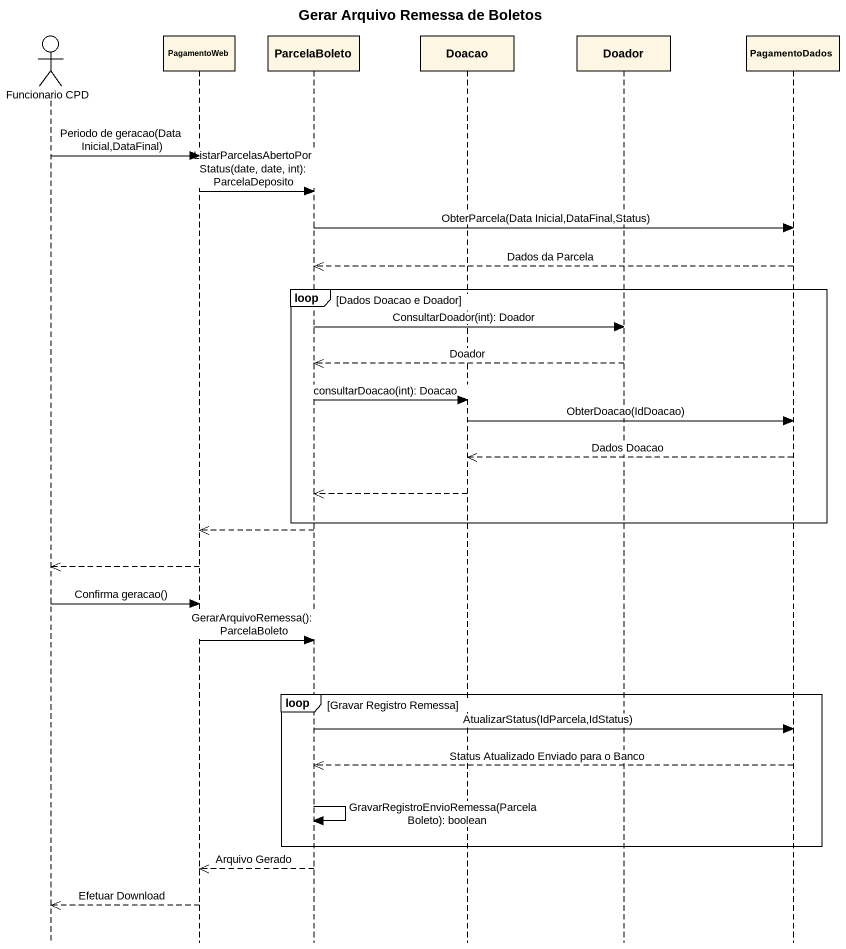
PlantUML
@startuml
title Gerar Arquivo Remessa de Boletos
hide footbox
actor "Funcionario CPD" as Funcionario_CPD
participant PagamentoWeb
participant ParcelaBoleto
participant Doacao
participant Doador
participant PagamentoDados

Funcionario_CPD -> PagamentoWeb : Periodo de geracao(Data Inicial,DataFinal)
PagamentoWeb -> ParcelaBoleto : ListarParcelasAbertoPorStatus(date, date, int): ParcelaDeposito
ParcelaBoleto -> PagamentoDados : ObterParcela(Data Inicial,DataFinal,Status)
PagamentoDados -->> ParcelaBoleto : Dados da Parcela
loop Dados Doacao e Doador
  ParcelaBoleto -> Doador : ConsultarDoador(int): Doador
  Doador -->> ParcelaBoleto : Doador
  ParcelaBoleto -> Doacao : consultarDoacao(int): Doacao
  Doacao -> PagamentoDados : ObterDoacao(IdDoacao)
  PagamentoDados -->> Doacao : Dados Doacao
  Doacao -->> ParcelaBoleto
end
ParcelaBoleto -->> PagamentoWeb
PagamentoWeb -->> Funcionario_CPD
Funcionario_CPD -> PagamentoWeb : Confirma geracao()
PagamentoWeb -> ParcelaBoleto : GerarArquivoRemessa(): ParcelaBoleto
loop Gravar Registro Remessa
  ParcelaBoleto -> PagamentoDados : AtualizarStatus(IdParcela,IdStatus)
  PagamentoDados -->> ParcelaBoleto : Status Atualizado Enviado para o Banco
  ParcelaBoleto -> ParcelaBoleto : GravarRegistroEnvioRemessa(ParcelaBoleto): boolean
end
ParcelaBoleto -->> PagamentoWeb : Arquivo Gerado
PagamentoWeb -->> Funcionario_CPD : Efetuar Download
@enduml
